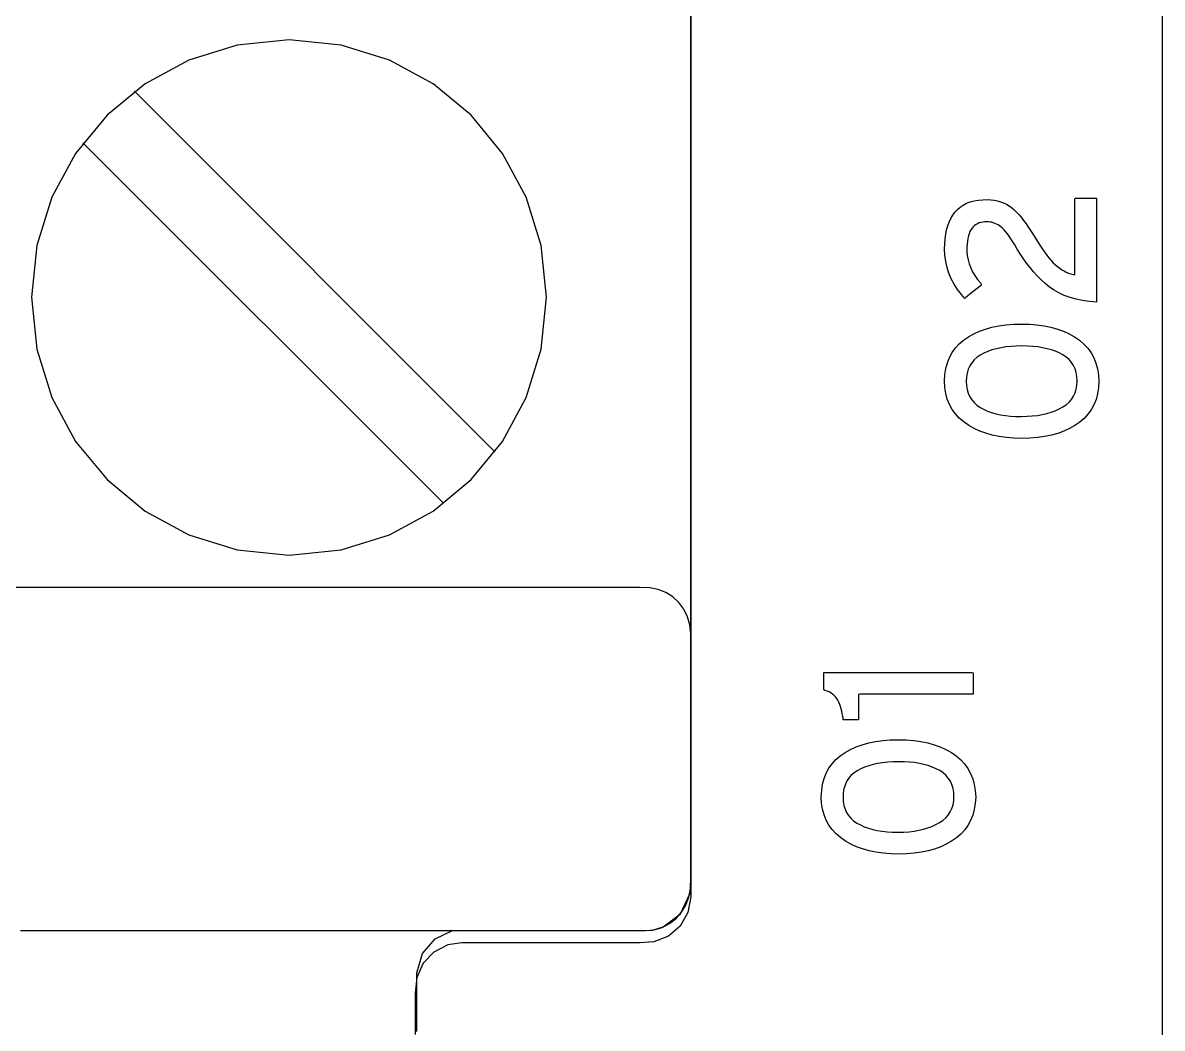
# Model space of a CAD drawing. Extents: x 1 to 47.7, y 0.2 to 35.
# Drawn here: x 35.488 to 36.228, y 2.96 to 3.613 of the extents above; entities that cross this region are included whole.
import ezdxf

# ---------------------------------------------------------------- set-up
doc = ezdxf.new("R2010")
doc.units = 0
doc.header["$MEASUREMENT"] = 0
for name, color, linetype in [('5_1___24__TARGET_LEDS___12', 7, 'CONTINUOUS'), ('6_1__EMPTY_IO_BOARD_POSITI', 7, 'CONTINUOUS'), ('6_2___8__INDEPENDENT_INPUT', 7, 'CONTINUOUS'), ('6_3___8__OPTOISO_INDEPENDE', 7, 'CONTINUOUS'), ('6_4___24__OPTOISO_INDEPEND', 7, 'CONTINUOUS'), ('6_5___8__INDEPENDENT_INPUT', 7, 'CONTINUOUS'), ('6_6___8__INDEPENDENT_INPUT', 7, 'CONTINUOUS'), ('6_7___8__OPTOISO_INDEPENDE', 7, 'CONTINUOUS'), ('6_8___8__OPTOISO_INDEPENDE', 7, 'CONTINUOUS'), ('8_0_____DWG', 7, 'CONTINUOUS')]:
    doc.layers.add(name, color=color, linetype=linetype)

msp = doc.modelspace()

# ---------------------------------------------------------------- linework, layer by layer
at = {"layer": '5_1___24__TARGET_LEDS___12'}
for points in [[(35.74411, 2.95772), (35.74411, 2.97532), (35.74411, 2.98748), (35.74411, 2.99291), (35.74423, 2.99579), (35.74797, 3.0082), (35.75612, 3.01773), (35.76746, 3.02318), (35.76964, 3.02318), (35.77569, 3.02318), (35.7849, 3.02318), (35.79655, 3.02318), (35.85319, 3.02318), (35.86627, 3.02318), (35.87749, 3.02318), (35.88612, 3.02318), (35.89146, 3.02318), (35.89732, 3.02353), (35.90425, 3.02554), (35.91543, 3.0341), (35.92151, 3.04714), (35.92202, 3.05088), (35.9221, 3.0528), (35.92211, 3.05522), (35.92211, 3.05999), (35.92211, 3.06748), (35.92211, 3.07764), (35.92211, 3.09042), (35.92211, 3.10576), (35.92211, 3.12361), (35.92211, 3.14391), (35.92211, 3.1666), (35.92211, 3.19163), (35.92211, 3.21894), (35.92211, 3.24848), (35.92211, 3.28019), (35.92211, 3.31402), (35.92211, 3.3499), (35.92211, 3.38779), (35.92211, 3.42763), (35.92211, 3.51293), (35.92211, 3.60536), (35.92211, 3.70447)], [(35.79496, 3.33415), (35.5607, 3.56842)], [(35.76154, 3.30073), (35.52727, 3.535)], [(35.48669, 3.02318), (35.51642, 3.02318), (35.56819, 3.02318), (35.634, 3.02318), (35.70581, 3.02318), (35.77562, 3.02318), (35.83541, 3.02318), (35.87716, 3.02318), (35.89286, 3.02318), (35.89843, 3.02372), (35.90363, 3.02528), (35.90839, 3.02775), (35.91259, 3.03104), (35.91615, 3.03503), (35.91897, 3.03964), (35.92094, 3.04477), (35.92197, 3.0503), (35.92211, 3.05481), (35.92211, 3.06661), (35.92211, 3.08716), (35.92211, 3.11328), (35.92211, 3.14179), (35.92211, 3.1695), (35.92211, 3.19324), (35.92211, 3.20981), (35.92211, 3.21604), (35.92158, 3.22174), (35.92006, 3.22708), (35.91766, 3.23195), (35.91446, 3.23627), (35.91056, 3.23992), (35.90607, 3.24281), (35.90108, 3.24483), (35.89568, 3.24589), (35.88877, 3.24603), (35.85904, 3.24603), (35.80727, 3.24603), (35.74147, 3.24603), (35.66965, 3.24603), (35.59984, 3.24603), (35.54005, 3.24603), (35.4983, 3.24603), (35.4826, 3.24603)]]:
    msp.add_lwpolyline(points, dxfattribs=at)
msp.add_lwpolyline([(35.66131, 3.26715), (35.69499, 3.27055), (35.72636, 3.2803), (35.75474, 3.29573), (35.77946, 3.31617), (35.79986, 3.34095), (35.81526, 3.36939), (35.82499, 3.40082), (35.82838, 3.43458), (35.82499, 3.46827), (35.81526, 3.49967), (35.79986, 3.52808), (35.77946, 3.55283), (35.75474, 3.57326), (35.72636, 3.58869), (35.69499, 3.59844), (35.66131, 3.60184), (35.6276, 3.59844), (35.59619, 3.58869), (35.56775, 3.57326), (35.54295, 3.55283), (35.52249, 3.52808), (35.50703, 3.49967), (35.49726, 3.46827), (35.49386, 3.43458), (35.49726, 3.40082), (35.50703, 3.36939), (35.52249, 3.34095), (35.54295, 3.31617), (35.56775, 3.29573), (35.59619, 3.2803), (35.6276, 3.27055)], close=True, dxfattribs=at)
at = {"layer": '6_1__EMPTY_IO_BOARD_POSITI'}
msp.add_lwpolyline([(35.92218, 3.65706), (35.92218, 3.5887), (35.92218, 3.52365), (35.92218, 3.46205), (35.92218, 3.40405), (35.92218, 3.34982), (35.92218, 3.2995), (35.92218, 3.25325), (35.92218, 3.21121), (35.92218, 3.17355), (35.92218, 3.14041), (35.92218, 3.11195), (35.92218, 3.08833), (35.92218, 3.06968), (35.92218, 3.05617), (35.92218, 3.04796), (35.92218, 3.04519), (35.92035, 3.0349), (35.9153, 3.02613), (35.9077, 3.01954), (35.8982, 3.0158), (35.88923, 3.01518), (35.87944, 3.01518), (35.86457, 3.01518), (35.8271, 3.01518), (35.80823, 3.01518), (35.79176, 3.01518), (35.77956, 3.01519), (35.7735, 3.01519), (35.76427, 3.01383), (35.75524, 3.0092), (35.7483, 3.00193), (35.74411, 2.99266), (35.74316, 2.98266), (35.74316, 2.97664), (35.74316, 2.96753), (35.74316, 2.95577)], dxfattribs=at)
at = {"layer": '6_2___8__INDEPENDENT_INPUT'}
for points in [[(35.74411, 2.95772), (35.74411, 2.97532), (35.74411, 2.98748), (35.74411, 2.99291), (35.74423, 2.99579), (35.74797, 3.0082), (35.75612, 3.01773), (35.76746, 3.02318), (35.76964, 3.02318), (35.77569, 3.02318), (35.7849, 3.02318), (35.79655, 3.02318), (35.85319, 3.02318), (35.86627, 3.02318), (35.87749, 3.02318), (35.88612, 3.02318), (35.89146, 3.02318), (35.89732, 3.02353), (35.90425, 3.02554), (35.91543, 3.0341), (35.92151, 3.04714), (35.92202, 3.05088), (35.9221, 3.0528), (35.92211, 3.05522), (35.92211, 3.05999), (35.92211, 3.06748), (35.92211, 3.07764), (35.92211, 3.09042), (35.92211, 3.10576), (35.92211, 3.12361), (35.92211, 3.14391), (35.92211, 3.1666), (35.92211, 3.19163), (35.92211, 3.21894), (35.92211, 3.24848), (35.92211, 3.28019), (35.92211, 3.31402), (35.92211, 3.3499), (35.92211, 3.38779), (35.92211, 3.42763), (35.92211, 3.51293), (35.92211, 3.60536), (35.92211, 3.70447)], [(35.79496, 3.33415), (35.5607, 3.56842)], [(35.76154, 3.30073), (35.52727, 3.535)], [(35.48669, 3.02318), (35.51642, 3.02318), (35.56819, 3.02318), (35.634, 3.02318), (35.70581, 3.02318), (35.77562, 3.02318), (35.83541, 3.02318), (35.87716, 3.02318), (35.89286, 3.02318), (35.89843, 3.02372), (35.90363, 3.02528), (35.90839, 3.02775), (35.91259, 3.03104), (35.91615, 3.03503), (35.91897, 3.03964), (35.92094, 3.04477), (35.92197, 3.0503), (35.92211, 3.05481), (35.92211, 3.06661), (35.92211, 3.08716), (35.92211, 3.11328), (35.92211, 3.14179), (35.92211, 3.1695), (35.92211, 3.19324), (35.92211, 3.20981), (35.92211, 3.21604), (35.92158, 3.22174), (35.92006, 3.22708), (35.91766, 3.23195), (35.91446, 3.23627), (35.91056, 3.23992), (35.90607, 3.24281), (35.90108, 3.24483), (35.89568, 3.24589), (35.88877, 3.24603), (35.85904, 3.24603), (35.80727, 3.24603), (35.74147, 3.24603), (35.66965, 3.24603), (35.59984, 3.24603), (35.54005, 3.24603), (35.4983, 3.24603), (35.4826, 3.24603)]]:
    msp.add_lwpolyline(points, dxfattribs=at)
msp.add_lwpolyline([(35.66131, 3.26715), (35.69499, 3.27055), (35.72636, 3.2803), (35.75474, 3.29573), (35.77946, 3.31617), (35.79986, 3.34095), (35.81526, 3.36939), (35.82499, 3.40082), (35.82838, 3.43458), (35.82499, 3.46827), (35.81526, 3.49967), (35.79986, 3.52808), (35.77946, 3.55283), (35.75474, 3.57326), (35.72636, 3.58869), (35.69499, 3.59844), (35.66131, 3.60184), (35.6276, 3.59844), (35.59619, 3.58869), (35.56775, 3.57326), (35.54295, 3.55283), (35.52249, 3.52808), (35.50703, 3.49967), (35.49726, 3.46827), (35.49386, 3.43458), (35.49726, 3.40082), (35.50703, 3.36939), (35.52249, 3.34095), (35.54295, 3.31617), (35.56775, 3.29573), (35.59619, 3.2803), (35.6276, 3.27055)], close=True, dxfattribs=at)
at = {"layer": '6_3___8__OPTOISO_INDEPENDE'}
for points in [[(35.74411, 2.95772), (35.74411, 2.97532), (35.74411, 2.98748), (35.74411, 2.99291), (35.74423, 2.99579), (35.74797, 3.0082), (35.75612, 3.01773), (35.76746, 3.02318), (35.76964, 3.02318), (35.77569, 3.02318), (35.7849, 3.02318), (35.79655, 3.02318), (35.85319, 3.02318), (35.86627, 3.02318), (35.87749, 3.02318), (35.88612, 3.02318), (35.89146, 3.02318), (35.89732, 3.02353), (35.90425, 3.02554), (35.91543, 3.0341), (35.92151, 3.04714), (35.92202, 3.05088), (35.9221, 3.0528), (35.92211, 3.05522), (35.92211, 3.05999), (35.92211, 3.06748), (35.92211, 3.07764), (35.92211, 3.09042), (35.92211, 3.10576), (35.92211, 3.12361), (35.92211, 3.14391), (35.92211, 3.1666), (35.92211, 3.19163), (35.92211, 3.21894), (35.92211, 3.24848), (35.92211, 3.28019), (35.92211, 3.31402), (35.92211, 3.3499), (35.92211, 3.38779), (35.92211, 3.42763), (35.92211, 3.51293), (35.92211, 3.60536), (35.92211, 3.70447)], [(35.79496, 3.33415), (35.5607, 3.56842)], [(35.76154, 3.30073), (35.52727, 3.535)], [(35.48669, 3.02318), (35.51642, 3.02318), (35.56819, 3.02318), (35.634, 3.02318), (35.70581, 3.02318), (35.77562, 3.02318), (35.83541, 3.02318), (35.87716, 3.02318), (35.89286, 3.02318), (35.89843, 3.02372), (35.90363, 3.02528), (35.90839, 3.02775), (35.91259, 3.03104), (35.91615, 3.03503), (35.91897, 3.03964), (35.92094, 3.04477), (35.92197, 3.0503), (35.92211, 3.05481), (35.92211, 3.06661), (35.92211, 3.08716), (35.92211, 3.11328), (35.92211, 3.14179), (35.92211, 3.1695), (35.92211, 3.19324), (35.92211, 3.20981), (35.92211, 3.21604), (35.92158, 3.22174), (35.92006, 3.22708), (35.91766, 3.23195), (35.91446, 3.23627), (35.91056, 3.23992), (35.90607, 3.24281), (35.90108, 3.24483), (35.89568, 3.24589), (35.88877, 3.24603), (35.85904, 3.24603), (35.80727, 3.24603), (35.74147, 3.24603), (35.66965, 3.24603), (35.59984, 3.24603), (35.54005, 3.24603), (35.4983, 3.24603), (35.4826, 3.24603)]]:
    msp.add_lwpolyline(points, dxfattribs=at)
msp.add_lwpolyline([(35.66131, 3.26715), (35.69499, 3.27055), (35.72636, 3.2803), (35.75474, 3.29573), (35.77946, 3.31617), (35.79986, 3.34095), (35.81526, 3.36939), (35.82499, 3.40082), (35.82838, 3.43458), (35.82499, 3.46827), (35.81526, 3.49967), (35.79986, 3.52808), (35.77946, 3.55283), (35.75474, 3.57326), (35.72636, 3.58869), (35.69499, 3.59844), (35.66131, 3.60184), (35.6276, 3.59844), (35.59619, 3.58869), (35.56775, 3.57326), (35.54295, 3.55283), (35.52249, 3.52808), (35.50703, 3.49967), (35.49726, 3.46827), (35.49386, 3.43458), (35.49726, 3.40082), (35.50703, 3.36939), (35.52249, 3.34095), (35.54295, 3.31617), (35.56775, 3.29573), (35.59619, 3.2803), (35.6276, 3.27055)], close=True, dxfattribs=at)
at = {"layer": '6_4___24__OPTOISO_INDEPEND'}
for points in [[(35.74411, 2.95772), (35.74411, 2.97532), (35.74411, 2.98748), (35.74411, 2.99291), (35.74423, 2.99579), (35.74797, 3.0082), (35.75612, 3.01773), (35.76746, 3.02318), (35.76964, 3.02318), (35.77569, 3.02318), (35.7849, 3.02318), (35.79655, 3.02318), (35.85319, 3.02318), (35.86627, 3.02318), (35.87749, 3.02318), (35.88612, 3.02318), (35.89146, 3.02318), (35.89732, 3.02353), (35.90425, 3.02554), (35.91543, 3.0341), (35.92151, 3.04714), (35.92202, 3.05088), (35.9221, 3.0528), (35.92211, 3.05522), (35.92211, 3.05999), (35.92211, 3.06748), (35.92211, 3.07764), (35.92211, 3.09042), (35.92211, 3.10576), (35.92211, 3.12361), (35.92211, 3.14391), (35.92211, 3.1666), (35.92211, 3.19163), (35.92211, 3.21894), (35.92211, 3.24848), (35.92211, 3.28019), (35.92211, 3.31402), (35.92211, 3.3499), (35.92211, 3.38779), (35.92211, 3.42763), (35.92211, 3.51293), (35.92211, 3.60536), (35.92211, 3.70447)], [(35.79496, 3.33415), (35.5607, 3.56842)], [(35.76154, 3.30073), (35.52727, 3.535)], [(35.48669, 3.02318), (35.51642, 3.02318), (35.56819, 3.02318), (35.634, 3.02318), (35.70581, 3.02318), (35.77562, 3.02318), (35.83541, 3.02318), (35.87716, 3.02318), (35.89286, 3.02318), (35.89843, 3.02372), (35.90363, 3.02528), (35.90839, 3.02775), (35.91259, 3.03104), (35.91615, 3.03503), (35.91897, 3.03964), (35.92094, 3.04477), (35.92197, 3.0503), (35.92211, 3.05481), (35.92211, 3.06661), (35.92211, 3.08716), (35.92211, 3.11328), (35.92211, 3.14179), (35.92211, 3.1695), (35.92211, 3.19324), (35.92211, 3.20981), (35.92211, 3.21604), (35.92158, 3.22174), (35.92006, 3.22708), (35.91766, 3.23195), (35.91446, 3.23627), (35.91056, 3.23992), (35.90607, 3.24281), (35.90108, 3.24483), (35.89568, 3.24589), (35.88877, 3.24603), (35.85904, 3.24603), (35.80727, 3.24603), (35.74147, 3.24603), (35.66965, 3.24603), (35.59984, 3.24603), (35.54005, 3.24603), (35.4983, 3.24603), (35.4826, 3.24603)]]:
    msp.add_lwpolyline(points, dxfattribs=at)
msp.add_lwpolyline([(35.66131, 3.26715), (35.69499, 3.27055), (35.72636, 3.2803), (35.75474, 3.29573), (35.77946, 3.31617), (35.79986, 3.34095), (35.81526, 3.36939), (35.82499, 3.40082), (35.82838, 3.43458), (35.82499, 3.46827), (35.81526, 3.49967), (35.79986, 3.52808), (35.77946, 3.55283), (35.75474, 3.57326), (35.72636, 3.58869), (35.69499, 3.59844), (35.66131, 3.60184), (35.6276, 3.59844), (35.59619, 3.58869), (35.56775, 3.57326), (35.54295, 3.55283), (35.52249, 3.52808), (35.50703, 3.49967), (35.49726, 3.46827), (35.49386, 3.43458), (35.49726, 3.40082), (35.50703, 3.36939), (35.52249, 3.34095), (35.54295, 3.31617), (35.56775, 3.29573), (35.59619, 3.2803), (35.6276, 3.27055)], close=True, dxfattribs=at)
at = {"layer": '6_5___8__INDEPENDENT_INPUT'}
for points in [[(35.74411, 2.95772), (35.74411, 2.97532), (35.74411, 2.98748), (35.74411, 2.99291), (35.74423, 2.99579), (35.74797, 3.0082), (35.75612, 3.01773), (35.76746, 3.02318), (35.76964, 3.02318), (35.77569, 3.02318), (35.7849, 3.02318), (35.79655, 3.02318), (35.85319, 3.02318), (35.86627, 3.02318), (35.87749, 3.02318), (35.88612, 3.02318), (35.89146, 3.02318), (35.89732, 3.02353), (35.90425, 3.02554), (35.91543, 3.0341), (35.92151, 3.04714), (35.92202, 3.05088), (35.9221, 3.0528), (35.92211, 3.05522), (35.92211, 3.05999), (35.92211, 3.06748), (35.92211, 3.07764), (35.92211, 3.09042), (35.92211, 3.10576), (35.92211, 3.12361), (35.92211, 3.14391), (35.92211, 3.1666), (35.92211, 3.19163), (35.92211, 3.21894), (35.92211, 3.24848), (35.92211, 3.28019), (35.92211, 3.31402), (35.92211, 3.3499), (35.92211, 3.38779), (35.92211, 3.42763), (35.92211, 3.51293), (35.92211, 3.60536), (35.92211, 3.70447)], [(35.79496, 3.33415), (35.5607, 3.56842)], [(35.76154, 3.30073), (35.52727, 3.535)], [(35.48669, 3.02318), (35.51642, 3.02318), (35.56819, 3.02318), (35.634, 3.02318), (35.70581, 3.02318), (35.77562, 3.02318), (35.83541, 3.02318), (35.87716, 3.02318), (35.89286, 3.02318), (35.89843, 3.02372), (35.90363, 3.02528), (35.90839, 3.02775), (35.91259, 3.03104), (35.91615, 3.03503), (35.91897, 3.03964), (35.92094, 3.04477), (35.92197, 3.0503), (35.92211, 3.05481), (35.92211, 3.06661), (35.92211, 3.08716), (35.92211, 3.11328), (35.92211, 3.14179), (35.92211, 3.1695), (35.92211, 3.19324), (35.92211, 3.20981), (35.92211, 3.21604), (35.92158, 3.22174), (35.92006, 3.22708), (35.91766, 3.23195), (35.91446, 3.23627), (35.91056, 3.23992), (35.90607, 3.24281), (35.90108, 3.24483), (35.89568, 3.24589), (35.88877, 3.24603), (35.85904, 3.24603), (35.80727, 3.24603), (35.74147, 3.24603), (35.66965, 3.24603), (35.59984, 3.24603), (35.54005, 3.24603), (35.4983, 3.24603), (35.4826, 3.24603)]]:
    msp.add_lwpolyline(points, dxfattribs=at)
msp.add_lwpolyline([(35.66131, 3.26715), (35.69499, 3.27055), (35.72636, 3.2803), (35.75474, 3.29573), (35.77946, 3.31617), (35.79986, 3.34095), (35.81526, 3.36939), (35.82499, 3.40082), (35.82838, 3.43458), (35.82499, 3.46827), (35.81526, 3.49967), (35.79986, 3.52808), (35.77946, 3.55283), (35.75474, 3.57326), (35.72636, 3.58869), (35.69499, 3.59844), (35.66131, 3.60184), (35.6276, 3.59844), (35.59619, 3.58869), (35.56775, 3.57326), (35.54295, 3.55283), (35.52249, 3.52808), (35.50703, 3.49967), (35.49726, 3.46827), (35.49386, 3.43458), (35.49726, 3.40082), (35.50703, 3.36939), (35.52249, 3.34095), (35.54295, 3.31617), (35.56775, 3.29573), (35.59619, 3.2803), (35.6276, 3.27055)], close=True, dxfattribs=at)
at = {"layer": '6_6___8__INDEPENDENT_INPUT'}
for points in [[(35.74411, 2.95772), (35.74411, 2.97532), (35.74411, 2.98748), (35.74411, 2.99291), (35.74423, 2.99579), (35.74797, 3.0082), (35.75612, 3.01773), (35.76746, 3.02318), (35.76964, 3.02318), (35.77569, 3.02318), (35.7849, 3.02318), (35.79655, 3.02318), (35.85319, 3.02318), (35.86627, 3.02318), (35.87749, 3.02318), (35.88612, 3.02318), (35.89146, 3.02318), (35.89732, 3.02353), (35.90425, 3.02554), (35.91543, 3.0341), (35.92151, 3.04714), (35.92202, 3.05088), (35.9221, 3.0528), (35.92211, 3.05522), (35.92211, 3.05999), (35.92211, 3.06748), (35.92211, 3.07764), (35.92211, 3.09042), (35.92211, 3.10576), (35.92211, 3.12361), (35.92211, 3.14391), (35.92211, 3.1666), (35.92211, 3.19163), (35.92211, 3.21894), (35.92211, 3.24848), (35.92211, 3.28019), (35.92211, 3.31402), (35.92211, 3.3499), (35.92211, 3.38779), (35.92211, 3.42763), (35.92211, 3.51293), (35.92211, 3.60536), (35.92211, 3.70447)], [(35.79496, 3.33415), (35.5607, 3.56842)], [(35.76154, 3.30073), (35.52727, 3.535)], [(35.48669, 3.02318), (35.51642, 3.02318), (35.56819, 3.02318), (35.634, 3.02318), (35.70581, 3.02318), (35.77562, 3.02318), (35.83541, 3.02318), (35.87716, 3.02318), (35.89286, 3.02318), (35.89843, 3.02372), (35.90363, 3.02528), (35.90839, 3.02775), (35.91259, 3.03104), (35.91615, 3.03503), (35.91897, 3.03964), (35.92094, 3.04477), (35.92197, 3.0503), (35.92211, 3.05481), (35.92211, 3.06661), (35.92211, 3.08716), (35.92211, 3.11328), (35.92211, 3.14179), (35.92211, 3.1695), (35.92211, 3.19324), (35.92211, 3.20981), (35.92211, 3.21604), (35.92158, 3.22174), (35.92006, 3.22708), (35.91766, 3.23195), (35.91446, 3.23627), (35.91056, 3.23992), (35.90607, 3.24281), (35.90108, 3.24483), (35.89568, 3.24589), (35.88877, 3.24603), (35.85904, 3.24603), (35.80727, 3.24603), (35.74147, 3.24603), (35.66965, 3.24603), (35.59984, 3.24603), (35.54005, 3.24603), (35.4983, 3.24603), (35.4826, 3.24603)]]:
    msp.add_lwpolyline(points, dxfattribs=at)
msp.add_lwpolyline([(35.66131, 3.26715), (35.69499, 3.27055), (35.72636, 3.2803), (35.75474, 3.29573), (35.77946, 3.31617), (35.79986, 3.34095), (35.81526, 3.36939), (35.82499, 3.40082), (35.82838, 3.43458), (35.82499, 3.46827), (35.81526, 3.49967), (35.79986, 3.52808), (35.77946, 3.55283), (35.75474, 3.57326), (35.72636, 3.58869), (35.69499, 3.59844), (35.66131, 3.60184), (35.6276, 3.59844), (35.59619, 3.58869), (35.56775, 3.57326), (35.54295, 3.55283), (35.52249, 3.52808), (35.50703, 3.49967), (35.49726, 3.46827), (35.49386, 3.43458), (35.49726, 3.40082), (35.50703, 3.36939), (35.52249, 3.34095), (35.54295, 3.31617), (35.56775, 3.29573), (35.59619, 3.2803), (35.6276, 3.27055)], close=True, dxfattribs=at)
at = {"layer": '6_7___8__OPTOISO_INDEPENDE'}
for points in [[(35.74411, 2.95772), (35.74411, 2.97532), (35.74411, 2.98748), (35.74411, 2.99291), (35.74423, 2.99579), (35.74797, 3.0082), (35.75612, 3.01773), (35.76746, 3.02318), (35.76964, 3.02318), (35.77569, 3.02318), (35.7849, 3.02318), (35.79655, 3.02318), (35.85319, 3.02318), (35.86627, 3.02318), (35.87749, 3.02318), (35.88612, 3.02318), (35.89146, 3.02318), (35.89732, 3.02353), (35.90425, 3.02554), (35.91543, 3.0341), (35.92151, 3.04714), (35.92202, 3.05088), (35.9221, 3.0528), (35.92211, 3.05522), (35.92211, 3.05999), (35.92211, 3.06748), (35.92211, 3.07764), (35.92211, 3.09042), (35.92211, 3.10576), (35.92211, 3.12361), (35.92211, 3.14391), (35.92211, 3.1666), (35.92211, 3.19163), (35.92211, 3.21894), (35.92211, 3.24848), (35.92211, 3.28019), (35.92211, 3.31402), (35.92211, 3.3499), (35.92211, 3.38779), (35.92211, 3.42763), (35.92211, 3.51293), (35.92211, 3.60536), (35.92211, 3.70447)], [(35.79496, 3.33415), (35.5607, 3.56842)], [(35.76154, 3.30073), (35.52727, 3.535)], [(35.48669, 3.02318), (35.51642, 3.02318), (35.56819, 3.02318), (35.634, 3.02318), (35.70581, 3.02318), (35.77562, 3.02318), (35.83541, 3.02318), (35.87716, 3.02318), (35.89286, 3.02318), (35.89843, 3.02372), (35.90363, 3.02528), (35.90839, 3.02775), (35.91259, 3.03104), (35.91615, 3.03503), (35.91897, 3.03964), (35.92094, 3.04477), (35.92197, 3.0503), (35.92211, 3.05481), (35.92211, 3.06661), (35.92211, 3.08716), (35.92211, 3.11328), (35.92211, 3.14179), (35.92211, 3.1695), (35.92211, 3.19324), (35.92211, 3.20981), (35.92211, 3.21604), (35.92158, 3.22174), (35.92006, 3.22708), (35.91766, 3.23195), (35.91446, 3.23627), (35.91056, 3.23992), (35.90607, 3.24281), (35.90108, 3.24483), (35.89568, 3.24589), (35.88877, 3.24603), (35.85904, 3.24603), (35.80727, 3.24603), (35.74147, 3.24603), (35.66965, 3.24603), (35.59984, 3.24603), (35.54005, 3.24603), (35.4983, 3.24603), (35.4826, 3.24603)]]:
    msp.add_lwpolyline(points, dxfattribs=at)
msp.add_lwpolyline([(35.66131, 3.26715), (35.69499, 3.27055), (35.72636, 3.2803), (35.75474, 3.29573), (35.77946, 3.31617), (35.79986, 3.34095), (35.81526, 3.36939), (35.82499, 3.40082), (35.82838, 3.43458), (35.82499, 3.46827), (35.81526, 3.49967), (35.79986, 3.52808), (35.77946, 3.55283), (35.75474, 3.57326), (35.72636, 3.58869), (35.69499, 3.59844), (35.66131, 3.60184), (35.6276, 3.59844), (35.59619, 3.58869), (35.56775, 3.57326), (35.54295, 3.55283), (35.52249, 3.52808), (35.50703, 3.49967), (35.49726, 3.46827), (35.49386, 3.43458), (35.49726, 3.40082), (35.50703, 3.36939), (35.52249, 3.34095), (35.54295, 3.31617), (35.56775, 3.29573), (35.59619, 3.2803), (35.6276, 3.27055)], close=True, dxfattribs=at)
at = {"layer": '6_8___8__OPTOISO_INDEPENDE'}
for points in [[(35.74411, 2.95772), (35.74411, 2.97532), (35.74411, 2.98748), (35.74411, 2.99291), (35.74423, 2.99579), (35.74797, 3.0082), (35.75612, 3.01773), (35.76746, 3.02318), (35.76964, 3.02318), (35.77569, 3.02318), (35.7849, 3.02318), (35.79655, 3.02318), (35.85319, 3.02318), (35.86627, 3.02318), (35.87749, 3.02318), (35.88612, 3.02318), (35.89146, 3.02318), (35.89732, 3.02353), (35.90425, 3.02554), (35.91543, 3.0341), (35.92151, 3.04714), (35.92202, 3.05088), (35.9221, 3.0528), (35.92211, 3.05522), (35.92211, 3.05999), (35.92211, 3.06748), (35.92211, 3.07764), (35.92211, 3.09042), (35.92211, 3.10576), (35.92211, 3.12361), (35.92211, 3.14391), (35.92211, 3.1666), (35.92211, 3.19163), (35.92211, 3.21894), (35.92211, 3.24848), (35.92211, 3.28019), (35.92211, 3.31402), (35.92211, 3.3499), (35.92211, 3.38779), (35.92211, 3.42763), (35.92211, 3.51293), (35.92211, 3.60536), (35.92211, 3.70447)], [(35.79496, 3.33415), (35.5607, 3.56842)], [(35.76154, 3.30073), (35.52727, 3.535)], [(35.48669, 3.02318), (35.51642, 3.02318), (35.56819, 3.02318), (35.634, 3.02318), (35.70581, 3.02318), (35.77562, 3.02318), (35.83541, 3.02318), (35.87716, 3.02318), (35.89286, 3.02318), (35.89843, 3.02372), (35.90363, 3.02528), (35.90839, 3.02775), (35.91259, 3.03104), (35.91615, 3.03503), (35.91897, 3.03964), (35.92094, 3.04477), (35.92197, 3.0503), (35.92211, 3.05481), (35.92211, 3.06661), (35.92211, 3.08716), (35.92211, 3.11328), (35.92211, 3.14179), (35.92211, 3.1695), (35.92211, 3.19324), (35.92211, 3.20981), (35.92211, 3.21604), (35.92158, 3.22174), (35.92006, 3.22708), (35.91766, 3.23195), (35.91446, 3.23627), (35.91056, 3.23992), (35.90607, 3.24281), (35.90108, 3.24483), (35.89568, 3.24589), (35.88877, 3.24603), (35.85904, 3.24603), (35.80727, 3.24603), (35.74147, 3.24603), (35.66965, 3.24603), (35.59984, 3.24603), (35.54005, 3.24603), (35.4983, 3.24603), (35.4826, 3.24603)]]:
    msp.add_lwpolyline(points, dxfattribs=at)
msp.add_lwpolyline([(35.66131, 3.26715), (35.69499, 3.27055), (35.72636, 3.2803), (35.75474, 3.29573), (35.77946, 3.31617), (35.79986, 3.34095), (35.81526, 3.36939), (35.82499, 3.40082), (35.82838, 3.43458), (35.82499, 3.46827), (35.81526, 3.49967), (35.79986, 3.52808), (35.77946, 3.55283), (35.75474, 3.57326), (35.72636, 3.58869), (35.69499, 3.59844), (35.66131, 3.60184), (35.6276, 3.59844), (35.59619, 3.58869), (35.56775, 3.57326), (35.54295, 3.55283), (35.52249, 3.52808), (35.50703, 3.49967), (35.49726, 3.46827), (35.49386, 3.43458), (35.49726, 3.40082), (35.50703, 3.36939), (35.52249, 3.34095), (35.54295, 3.31617), (35.56775, 3.29573), (35.59619, 3.2803), (35.6276, 3.27055)], close=True, dxfattribs=at)
at = {"layer": '8_0_____DWG'}
msp.add_lwpolyline([(36.22843, 3.64611), (36.22843, 3.59516), (36.22843, 3.54527), (36.22843, 3.49645), (36.22843, 3.44871), (36.22843, 3.40207), (36.22843, 3.35654), (36.22843, 3.31213), (36.22843, 3.26885), (36.22843, 3.22672), (36.22843, 3.18574), (36.22843, 3.14593), (36.22843, 3.1073), (36.22843, 3.06986), (36.22843, 3.03363), (36.22843, 2.9986), (36.22843, 2.96481), (36.22843, 2.93226)], dxfattribs=at)
for points in [[(36.18576, 3.43144), (36.1811, 3.43184), (36.17668, 3.43247), (36.1725, 3.43335), (36.16855, 3.43445), (36.16484, 3.4358), (36.16137, 3.43738), (36.15814, 3.43919), (36.15514, 3.44125), (36.15239, 3.44353), (36.1498, 3.44597), (36.1473, 3.44851), (36.14489, 3.45115), (36.14258, 3.45388), (36.14036, 3.45672), (36.13824, 3.45966), (36.13621, 3.46271), (36.13427, 3.46585), (36.13266, 3.46859), (36.1314, 3.47062), (36.13017, 3.47249), (36.12899, 3.4742), (36.12786, 3.47575), (36.12676, 3.47713), (36.1257, 3.47835), (36.12468, 3.47941), (36.1237, 3.48031), (36.12274, 3.48103), (36.12176, 3.48163), (36.12077, 3.48216), (36.11975, 3.48261), (36.11872, 3.48298), (36.11767, 3.48327), (36.1166, 3.48348), (36.11551, 3.48361), (36.11441, 3.48366), (36.1131, 3.48361), (36.11184, 3.48347), (36.11064, 3.48322), (36.10952, 3.48286), (36.10846, 3.48239), (36.10747, 3.48182), (36.10655, 3.48115), (36.10569, 3.48037), (36.10491, 3.47948), (36.10417, 3.47842), (36.10353, 3.47722), (36.10298, 3.47587), (36.10251, 3.47439), (36.10214, 3.47276), (36.10185, 3.471), (36.10166, 3.46909), (36.10156, 3.46704), (36.10157, 3.46463), (36.10183, 3.46178), (36.10233, 3.45901), (36.10306, 3.45631), (36.10404, 3.45368), (36.10525, 3.45113), (36.1067, 3.44864), (36.10839, 3.44623), (36.11031, 3.44389), (36.11112, 3.44277), (36.11033, 3.44212), (36.10898, 3.44103), (36.10727, 3.43964), (36.1054, 3.43811), (36.10356, 3.43661), (36.10195, 3.4353), (36.10076, 3.43434), (36.1002, 3.43388), (36.098, 3.43634), (36.09548, 3.43962), (36.09329, 3.44303), (36.09142, 3.44655), (36.08989, 3.45021), (36.08868, 3.45398), (36.0878, 3.45788), (36.08725, 3.46189), (36.08702, 3.46604), (36.08711, 3.46935), (36.08735, 3.4725), (36.08777, 3.47548), (36.08835, 3.47829), (36.08909, 3.48093), (36.09, 3.48341), (36.09108, 3.48572), (36.09232, 3.48787), (36.09374, 3.48984), (36.09538, 3.49162), (36.09721, 3.49317), (36.09921, 3.49451), (36.10139, 3.49564), (36.10374, 3.49655), (36.10628, 3.49724), (36.10899, 3.49771), (36.11188, 3.49797), (36.11466, 3.49801), (36.11703, 3.49787), (36.11929, 3.49759), (36.12144, 3.49717), (36.12348, 3.4966), (36.12542, 3.49589), (36.12724, 3.49504), (36.12896, 3.49405), (36.13057, 3.49291), (36.13209, 3.49158), (36.13363, 3.49007), (36.13519, 3.48838), (36.13676, 3.48653), (36.13836, 3.4845), (36.13998, 3.48231), (36.14161, 3.47994), (36.14327, 3.47741), (36.14494, 3.4747), (36.14671, 3.4718), (36.14845, 3.46907), (36.15013, 3.46655), (36.15175, 3.46423), (36.15332, 3.46211), (36.15484, 3.4602), (36.1563, 3.45849), (36.1577, 3.45698), (36.15906, 3.45567), (36.16043, 3.45451), (36.16182, 3.45345), (36.16324, 3.4525), (36.16468, 3.45166), (36.16613, 3.45092), (36.16761, 3.45029), (36.16911, 3.44976), (36.17063, 3.44933), (36.17166, 3.44932), (36.17166, 3.45221), (36.17166, 3.45781), (36.17166, 3.46522), (36.17166, 3.47357), (36.17166, 3.48196), (36.17166, 3.48952), (36.17166, 3.49536), (36.17166, 3.4986), (36.17182, 3.49897), (36.17283, 3.49897), (36.17455, 3.49897), (36.17673, 3.49897), (36.17911, 3.49897), (36.18146, 3.49897), (36.18351, 3.49897), (36.18502, 3.49897), (36.18574, 3.49897), (36.18576, 3.49747), (36.18576, 3.49178), (36.18576, 3.48296), (36.18576, 3.47221), (36.18576, 3.46073), (36.18576, 3.44971), (36.18576, 3.44036), (36.18576, 3.43387)], [(36.137, 3.41718), (36.14215, 3.41705), (36.14706, 3.41666), (36.15173, 3.41601), (36.15616, 3.4151), (36.16035, 3.41393), (36.1643, 3.4125), (36.16802, 3.41081), (36.1715, 3.40886), (36.17473, 3.40664), (36.17761, 3.40417), (36.18012, 3.40145), (36.18225, 3.39848), (36.18401, 3.39526), (36.1854, 3.3918), (36.18642, 3.38809), (36.18706, 3.38413), (36.18732, 3.37992), (36.18706, 3.37577), (36.18642, 3.37185), (36.18542, 3.36818), (36.18404, 3.36475), (36.1823, 3.36156), (36.18019, 3.35862), (36.1777, 3.35592), (36.17485, 3.35347), (36.17167, 3.35126), (36.16824, 3.34931), (36.16457, 3.34762), (36.16065, 3.34619), (36.15647, 3.34502), (36.15205, 3.34411), (36.14737, 3.34346), (36.14245, 3.34307), (36.13727, 3.34294), (36.13211, 3.34307), (36.12719, 3.34346), (36.12251, 3.34412), (36.11807, 3.34504), (36.11387, 3.34623), (36.10991, 3.34768), (36.10619, 3.34939), (36.10271, 3.35137), (36.09947, 3.35361), (36.09658, 3.35609), (36.09408, 3.35882), (36.09195, 3.36178), (36.0902, 3.36498), (36.08884, 3.36842), (36.08785, 3.37211), (36.08725, 3.37603), (36.08702, 3.38019), (36.08727, 3.3844), (36.08789, 3.38835), (36.08888, 3.39205), (36.09023, 3.3955), (36.09196, 3.3987), (36.09406, 3.40164), (36.09653, 3.40434), (36.09937, 3.40679), (36.10255, 3.40898), (36.10599, 3.4109), (36.10968, 3.41256), (36.11361, 3.41397), (36.1178, 3.41513), (36.12222, 3.41603), (36.1269, 3.41667), (36.13183, 3.41705)], [(36.13727, 3.40295), (36.13366, 3.40288), (36.13019, 3.40266), (36.12688, 3.4023), (36.12372, 3.40179), (36.12071, 3.40114), (36.11785, 3.40033), (36.11515, 3.39939), (36.1126, 3.39829), (36.11023, 3.39703), (36.10812, 3.39557), (36.10629, 3.39392), (36.10474, 3.39207), (36.10346, 3.39002), (36.10246, 3.38779), (36.10174, 3.38536), (36.1013, 3.38274), (36.10113, 3.37992), (36.10129, 3.37716), (36.10173, 3.37458), (36.10245, 3.37219), (36.10343, 3.36999), (36.10469, 3.36798), (36.10622, 3.36615), (36.10803, 3.36452), (36.11011, 3.36308), (36.11244, 3.36181), (36.11493, 3.3607), (36.1176, 3.35973), (36.12042, 3.35892), (36.12341, 3.35826), (36.12657, 3.35776), (36.12988, 3.35741), (36.13336, 3.35721), (36.137, 3.35716), (36.1406, 3.35724), (36.14405, 3.35747), (36.14733, 3.35785), (36.15046, 3.35839), (36.15344, 3.35908), (36.15626, 3.35992), (36.15892, 3.36091), (36.16143, 3.36205), (36.16382, 3.36334), (36.16599, 3.3648), (36.16788, 3.36645), (36.16949, 3.36827), (36.17081, 3.37029), (36.17184, 3.37249), (36.17259, 3.37487), (36.17305, 3.37744), (36.17322, 3.38019), (36.17305, 3.38301), (36.17259, 3.38562), (36.17186, 3.38804), (36.17084, 3.39026), (36.16954, 3.39229), (36.16796, 3.39411), (36.16609, 3.39575), (36.16394, 3.39718), (36.16158, 3.39841), (36.1591, 3.39948), (36.15647, 3.4004), (36.15367, 3.40118), (36.15071, 3.40182), (36.14759, 3.40232), (36.14431, 3.40267), (36.14087, 3.40288)], [(36.10571, 3.1767), (36.10286, 3.1767), (36.09528, 3.1767), (36.08441, 3.1767), (36.07173, 3.1767), (36.05869, 3.1767), (36.04673, 3.1767), (36.03733, 3.1767), (36.03193, 3.1767), (36.03118, 3.17654), (36.03118, 3.17533), (36.03118, 3.17322), (36.03118, 3.17054), (36.03118, 3.16762), (36.03118, 3.16478), (36.03118, 3.16235), (36.03118, 3.16065), (36.03118, 3.16001), (36.0308, 3.16001), (36.02978, 3.16001), (36.02831, 3.16001), (36.02661, 3.16001), (36.02485, 3.16001), (36.02324, 3.16001), (36.02197, 3.16001), (36.02125, 3.16001), (36.02107, 3.16087), (36.02088, 3.16256), (36.02062, 3.1642), (36.02029, 3.16577), (36.0199, 3.16728), (36.01945, 3.16874), (36.01893, 3.17014), (36.01834, 3.17148), (36.01769, 3.17276), (36.01698, 3.17394), (36.01618, 3.17502), (36.01527, 3.17599), (36.01427, 3.17685), (36.01317, 3.17761), (36.01197, 3.17825), (36.01067, 3.17879), (36.00927, 3.17923), (36.00853, 3.17952), (36.00853, 3.18034), (36.00853, 3.18178), (36.00853, 3.18361), (36.00853, 3.18561), (36.00853, 3.18755), (36.00853, 3.18921), (36.00853, 3.19037), (36.00853, 3.19081), (36.01225, 3.19081), (36.02214, 3.19081), (36.0363, 3.19081), (36.05284, 3.19081), (36.06985, 3.19081), (36.08544, 3.19081), (36.0977, 3.19081), (36.10474, 3.19081), (36.10571, 3.19067), (36.10571, 3.18965), (36.10571, 3.18787), (36.10571, 3.1856), (36.10571, 3.18313), (36.10571, 3.18073), (36.10571, 3.17868), (36.10571, 3.17724)], [(36.05695, 3.14714), (36.0621, 3.14701), (36.06701, 3.14662), (36.07168, 3.14596), (36.07611, 3.14505), (36.0803, 3.14388), (36.08425, 3.14245), (36.08797, 3.14076), (36.09145, 3.13881), (36.09468, 3.13659), (36.09756, 3.13412), (36.10007, 3.1314), (36.1022, 3.12843), (36.10396, 3.12521), (36.10535, 3.12175), (36.10636, 3.11804), (36.107, 3.11408), (36.10727, 3.10988), (36.10701, 3.10571), (36.10637, 3.1018), (36.10537, 3.09812), (36.10399, 3.09469), (36.10225, 3.09151), (36.10013, 3.08857), (36.09765, 3.08587), (36.0948, 3.08341), (36.09162, 3.0812), (36.08819, 3.07925), (36.08452, 3.07756), (36.08059, 3.07613), (36.07642, 3.07496), (36.072, 3.07405), (36.06732, 3.0734), (36.0624, 3.07301), (36.05722, 3.07288), (36.05206, 3.07301), (36.04714, 3.07341), (36.04246, 3.07407), (36.03802, 3.07499), (36.03382, 3.07618), (36.02986, 3.07763), (36.02614, 3.07935), (36.02266, 3.08132), (36.01942, 3.08356), (36.01653, 3.08604), (36.01403, 3.08876), (36.0119, 3.09173), (36.01015, 3.09493), (36.00879, 3.09837), (36.0078, 3.10205), (36.0072, 3.10597), (36.00697, 3.11013), (36.00722, 3.11434), (36.00784, 3.11829), (36.00883, 3.12199), (36.01018, 3.12544), (36.01191, 3.12864), (36.01401, 3.13159), (36.01648, 3.13429), (36.01932, 3.13673), (36.0225, 3.13892), (36.02594, 3.14084), (36.02963, 3.14251), (36.03356, 3.14393), (36.03774, 3.14508), (36.04217, 3.14598), (36.04685, 3.14662), (36.05178, 3.14701)], [(36.05722, 3.13289), (36.0536, 3.13282), (36.05014, 3.1326), (36.04683, 3.13224), (36.04367, 3.13173), (36.04066, 3.13107), (36.0378, 3.13027), (36.0351, 3.12933), (36.03255, 3.12823), (36.03017, 3.12697), (36.02807, 3.12551), (36.02624, 3.12386), (36.02468, 3.12201), (36.02341, 3.11997), (36.02241, 3.11774), (36.02169, 3.11531), (36.02124, 3.11269), (36.02108, 3.10988), (36.02124, 3.10711), (36.02168, 3.10453), (36.02239, 3.10214), (36.02338, 3.09994), (36.02464, 3.09792), (36.02617, 3.0961), (36.02798, 3.09447), (36.03005, 3.09303), (36.03238, 3.09176), (36.03488, 3.09064), (36.03755, 3.08968), (36.04037, 3.08887), (36.04336, 3.08821), (36.04651, 3.08771), (36.04983, 3.08736), (36.05331, 3.08716), (36.05695, 3.08712), (36.06055, 3.08719), (36.06399, 3.08742), (36.06728, 3.0878), (36.07041, 3.08834), (36.07339, 3.08902), (36.07621, 3.08986), (36.07887, 3.09086), (36.08138, 3.09201), (36.08377, 3.0933), (36.08594, 3.09475), (36.08783, 3.09639), (36.08944, 3.09822), (36.09076, 3.10023), (36.09179, 3.10243), (36.09254, 3.10481), (36.09299, 3.10738), (36.09317, 3.11013), (36.093, 3.11295), (36.09254, 3.11556), (36.09181, 3.11798), (36.09079, 3.1202), (36.08949, 3.12223), (36.08791, 3.12405), (36.08604, 3.12569), (36.08389, 3.12712), (36.08153, 3.12835), (36.07905, 3.12942), (36.07641, 3.13034), (36.07362, 3.13112), (36.07066, 3.13176), (36.06754, 3.13226), (36.06426, 3.13261), (36.06082, 3.13282)]]:
    msp.add_lwpolyline(points, close=True, dxfattribs=at)

doc.saveas('drawing.dxf')
